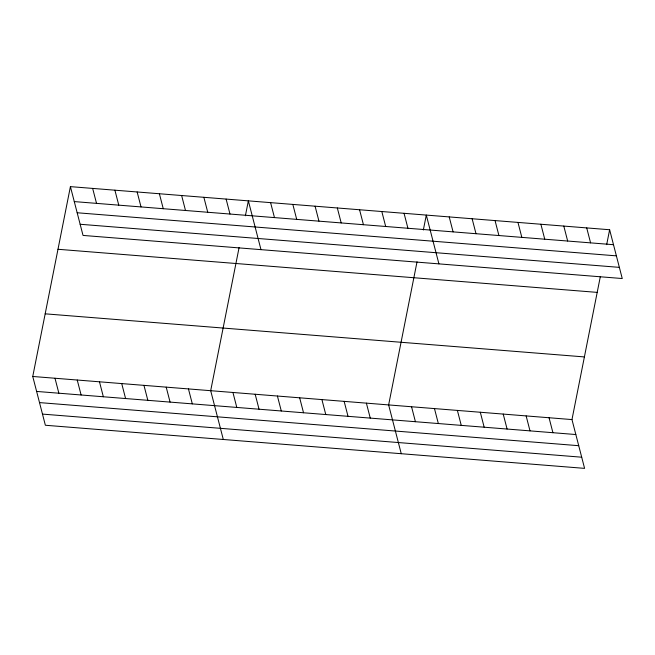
<?xml version="1.0" encoding="UTF-8"?>
<svg xmlns="http://www.w3.org/2000/svg" width="655" height="655" viewBox="0 0 655 655"><rect width="100%" height="100%" fill="white"/><g stroke="black" fill="none" stroke-linecap="round" stroke-linejoin="round"><path stroke-width="0.98" d="M600.357 276.476L571.971 419.577L584.587 468.366L45.367 425.259L32.75 376.469L70.412 186.634L609.633 229.741L622.25 278.531L83.029 235.423L70.412 186.634M239.083 247.598L210.689 390.691L223.306 439.489M245.396 215.773L248.36 200.856L260.977 249.653M417.022 261.82L388.636 404.921L401.253 453.71M423.335 230.003L426.299 215.086L438.916 263.875M606.669 244.659L609.633 229.741M74.285 201.593L613.498 244.7M77.167 212.76L616.388 255.859M80.147 224.264L619.36 267.363M57.984 249.277L597.204 292.384M45.179 313.827L584.399 356.926M32.75 376.469L571.971 419.577M36.614 391.428L575.835 434.535M39.505 402.596L578.725 445.695M42.477 414.099L581.697 457.198M586.716 227.907L590.581 242.866M563.799 226.073L567.664 241.032M540.883 224.239L544.747 239.198M517.966 222.413L521.83 237.372M549.054 417.743L552.918 432.701M495.049 220.579L498.913 235.538M526.137 415.909L530.001 430.867M472.132 218.745L475.997 233.704M503.22 414.083L507.085 429.033M449.215 216.911L453.08 231.87M480.303 412.249L484.168 427.207M457.386 410.415L461.251 425.373M404.053 213.309L407.926 228.259M434.47 408.581L438.334 423.539M381.816 211.524L385.68 226.483M411.553 406.755L415.417 421.705M359.57 209.747L363.435 224.706M337.325 207.971L341.198 222.929M366.391 403.144L370.255 418.095M315.088 206.194L318.952 221.153M344.145 401.359L348.018 416.318M292.842 204.417L296.707 219.376M321.908 399.583L325.772 414.541M270.597 202.641L274.47 217.591M299.662 397.806L303.527 412.765M277.417 396.029L281.29 410.988M226.114 199.079L229.979 214.038M255.18 394.253L259.044 409.211M203.869 197.302L207.741 212.261M232.934 392.476L236.799 407.426M181.631 195.526L185.496 210.484M159.386 193.749L163.251 208.708M188.452 388.914L192.316 403.873M137.141 191.972L141.013 206.923M166.206 387.138L170.071 402.096M114.903 190.187L118.768 205.146M143.961 385.361L147.833 400.32M92.658 188.411L96.522 203.369M121.724 383.584L125.588 398.543M99.478 381.808L103.343 396.758M77.233 380.023L81.105 394.981M54.995 378.246L58.86 393.205"/></g></svg>
